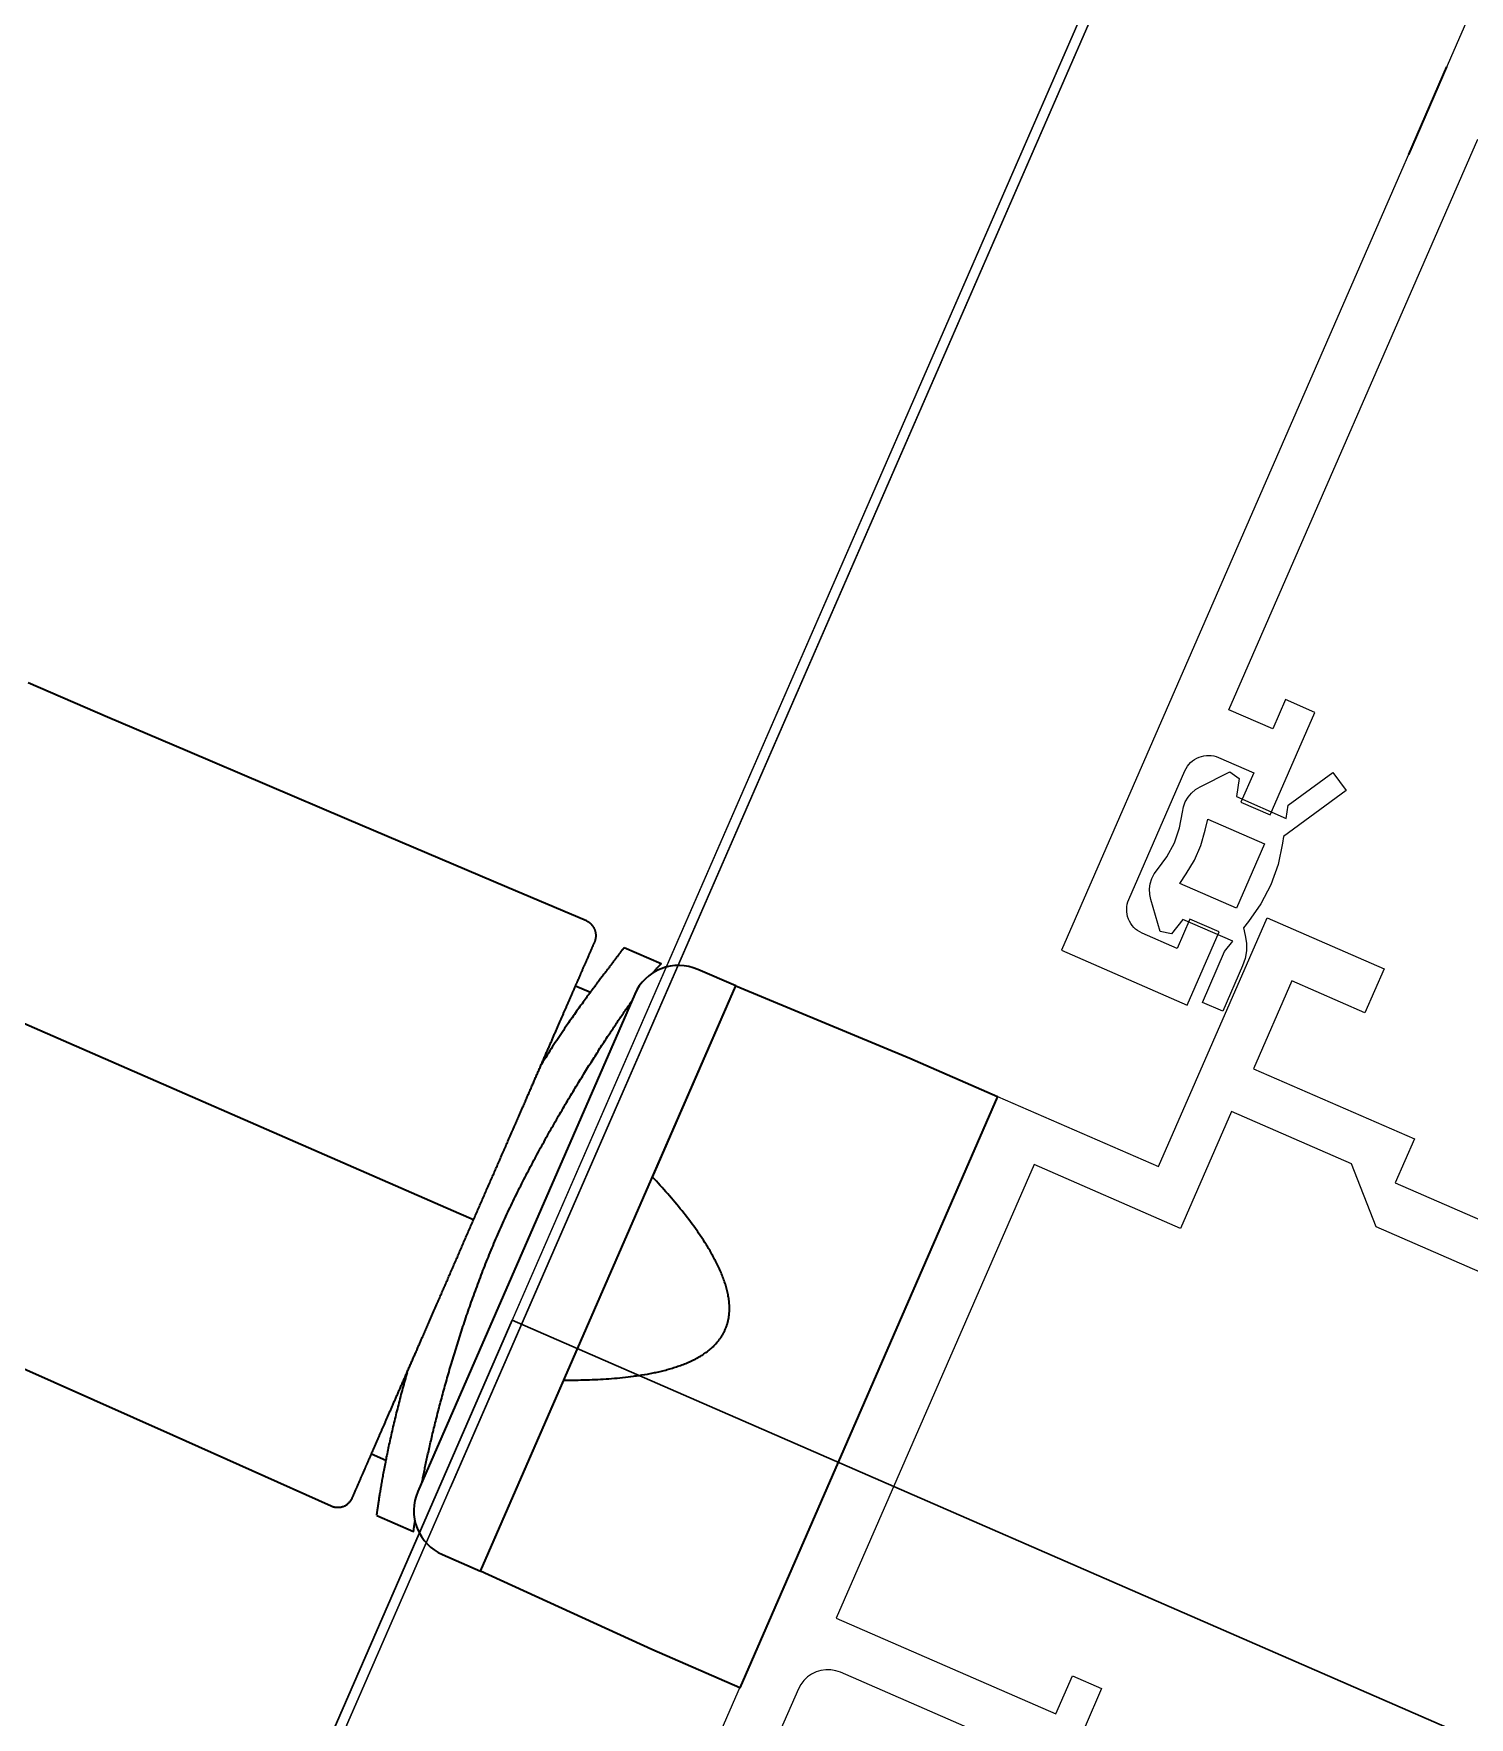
# Model space of a CAD drawing. Header units: millimetres. Extents: x -50172 to 90294, y -80883 to 956680.
# Drawn here: x 8239.2 to 8284.1, y -8608.9 to -8556.1 of the extents above; entities that cross this region are included whole.
import ezdxf
from ezdxf.enums import TextEntityAlignment as Align

# ---------------------------------------------------------------- set-up
doc = ezdxf.new("R2010")
doc.units = ezdxf.units.MM
doc.header["$MEASUREMENT"] = 0
doc.linetypes.add('Dot & Dashed', pattern=[670.277762, 352.777767, -176.388884, 0, -141.111112])
for name, color, linetype, lineweight in [('0_Pen_No__2', 8, 'Continuous', 15), ('0_Pen_No__7', 7, 'Continuous', 35), ('0_Pen_No__9', 7, 'Continuous', 13), ('New_A-20-M_Roof_Pen_No__93', 8, 'Continuous', 13), ('New_A-25-M_Curtain_Wall_Pen_No__90', 8, 'Continuous', 20), ('New_A-25-M_Wall_Ext_Pen_No__87', 8, 'Continuous', 20), ('New_ArchiCAD Windows_Pen_No__3', 7, 'Continuous', 18)]:
    doc.layers.add(name, color=color, linetype=linetype, lineweight=lineweight)
for name, color, linetype, lineweight, true_color in [('0_Pen_No__40', 7, 'Continuous', 35, 0x2a2a2a), ('A-15-MG_Structural_Grid_Pen_No__163', 7, 'Continuous', 0, 0x750077), ('New_A-25-M_Curtain_Wall_Pen_No__69', 7, 'Continuous', 20, 0x606060), ('New_ArchiCAD Windows_Pen_No__23', 7, 'Continuous', 30, 0x2a2a2a)]:
    doc.layers.add(name, color=color, linetype=linetype, lineweight=lineweight, true_color=true_color)
for name, color, linetype in [('A-15-MG_Structural_Grid', 7, 'Continuous'), ('New_A-20-M_Roof', 7, 'Continuous'), ('New_A-25-M_Curtain_Wall', 7, 'Continuous'), ('New_A-25-M_Wall_Ext', 7, 'Continuous'), ('New_ArchiCAD Windows', 7, 'Continuous')]:
    doc.layers.add(name, color=color, linetype=linetype)
doc.styles.add('GENERATED_STYLE_4', font='')
doc.styles.get('GENERATED_STYLE_4').set_extended_font_data('Swis721 BT')

# ---------------------------------------------------------------- blocks, each defined once
blk = doc.blocks.new('Wall_2_1', base_point=(10092.596, -4631.295))
at = {"layer": 'New_A-25-M_Wall_Ext_Pen_No__87', "linetype": 'Continuous', "flags": 128}
blk.add_lwpolyline([(10000.932, -4591.325), (2142.474, -22613.267)], dxfattribs=at)
blk = doc.blocks.new('Wall_4_1', base_point=(9982.587, -4632.604))
at = {"layer": 'New_A-25-M_Wall_Ext_Pen_No__87', "linetype": 'Continuous', "flags": 128}
blk.add_lwpolyline([(4871.77, -16353.328), (9982.587, -4632.604)], dxfattribs=at)
blk = doc.blocks.new('Triple Window 19_2')
at = {"layer": 'New_ArchiCAD Windows_Pen_No__23', "linetype": 'Continuous'}
for p, q in [((662.5, -190), (662.5, 0)), ((662.5, 0), (725, 0))]:
    blk.add_line(p, q, dxfattribs=at)
at = {"layer": 'New_ArchiCAD Windows_Pen_No__3', "linetype": 'Continuous'}
blk.add_line((-182, 0), (662.5, 0), dxfattribs=at)
blk = doc.blocks.new('Wall_239_1', base_point=(10165.916, -4712.544))
at = {"layer": 'New_ArchiCAD Windows', "color": 251, "linetype": 'Continuous', "lineweight": 20, "true_color": 0x606060, "xscale": -1, "zscale": 1000, "rotation": 66.44041158399281}
blk.add_blockref('Triple Window 19_2', (8518.956, -7989.174), dxfattribs=at)
blk = doc.blocks.new('Morph_2_1')
at = {"layer": 'New_A-20-M_Roof_Pen_No__93', "linetype": 'Continuous', "flags": 128}
blk.add_lwpolyline([(2064.531, -22792.012), (10012.822, -4564.059)], dxfattribs=at)
blk = doc.blocks.new('Standard grid marker')
at = {"layer": 'A-15-MG_Structural_Grid_Pen_No__163', "linetype": 'Continuous'}
blk.add_circle((31225.952, 0), 500, dxfattribs=at)
at = {"layer": 'A-15-MG_Structural_Grid_Pen_No__163', "style": 'GENERATED_STYLE_4'}
for tag, p in [('AC_MarkerText_1_0', (-500, 41.178)), ('AC_MarkerText_1_1', (31225.952, 41.178))]:
    blk.add_attdef(tag, text='', height=350, rotation=90, dxfattribs=at).set_placement(p, align=Align.MIDDLE_CENTER)
blk = doc.blocks.new('Beam_8_1', base_point=(10000.932, -4591.325))
at = {"layer": 'New_A-25-M_Curtain_Wall_Pen_No__69', "linetype": 'Dot & Dashed'}
blk.add_line((10000.932, -4591.325), (2142.472, -22613.266), dxfattribs=at)
at = {"layer": 'New_A-25-M_Curtain_Wall_Pen_No__90', "linetype": 'Continuous'}
blk.add_line((10000.932, -4591.325), (2142.472, -22613.266), dxfattribs=at)

msp = doc.modelspace()

# ---------------------------------------------------------------- linework, layer by layer
at = {"layer": '0_Pen_No__2', "linetype": 'Continuous', "flags": 128}
msp.add_lwpolyline([(8335.304, -8438.196), (8271.352, -8584.859), (8275.293, -8586.577), (8276.292, -8584.286), (8275.376, -8583.886), (8274.976, -8584.803), (8273.876, -8584.323, -0.414214), (8273.463, -8583.27), (8275.221, -8579.237, -0.414214), (8276.274, -8578.823), (8277.374, -8579.303), (8276.975, -8580.22), (8277.891, -8580.619), (8279.29, -8577.411), (8278.374, -8577.011), (8277.974, -8577.928), (8276.599, -8577.328), (8284.393, -8559.454, -0.414214)], format="xyb", dxfattribs=at)
for points in [[(8260.16, -8610.525), (8269.353, -8589.442), (8274.395, -8591.64), (8277.792, -8583.849), (8281.459, -8585.448), (8280.859, -8586.823), (8278.568, -8585.823)], [(8278.568, -8585.823), (8277.368, -8588.573), (8282.41, -8590.772), (8281.81, -8592.147)], [(8288.544, -8596.719), (8281.211, -8593.522), (8280.435, -8591.547), (8276.677, -8589.908), (8275.078, -8593.575), (8270.495, -8591.576), (8264.3, -8605.784), (8271.175, -8608.782), (8271.694, -8607.591), (8272.611, -8607.99), (8272.091, -8609.182), (8283.274, -8614.058), (8283.794, -8612.867), (8284.711, -8613.266)], [(8281.81, -8592.147), (8289.144, -8595.344)], [(8276.533, -8612.755), (8264.434, -8607.479), (8264.285, -8607.428), (8264.131, -8607.4), (8263.974, -8607.398), (8263.818, -8607.419), (8263.668, -8607.465), (8263.527, -8607.534), (8263.399, -8607.623), (8263.286, -8607.732), (8263.191, -8607.858), (8263.117, -8607.996), (8262.318, -8609.829)]]:
    msp.add_lwpolyline(points, dxfattribs=at)
at = {"layer": '0_Pen_No__40', "linetype": 'Continuous'}
msp.add_line((8283.417, -8557.189), (8282.218, -8559.939), dxfattribs=at)
at = {"layer": '0_Pen_No__7', "linetype": 'Continuous', "flags": 128}
for points in [[(8238.561, -8597.838), (8241.044, -8598.945), (8243.527, -8600.052), (8246.007, -8601.16), (8248.482, -8602.267), (8248.5, -8602.275), (8248.518, -8602.281), (8248.536, -8602.287), (8248.554, -8602.293), (8248.573, -8602.298), (8248.591, -8602.302), (8248.61, -8602.305), (8248.629, -8602.307), (8248.648, -8602.309), (8248.667, -8602.31), (8248.686, -8602.311), (8248.705, -8602.31), (8248.724, -8602.309), (8248.743, -8602.308), (8248.762, -8602.305), (8248.781, -8602.302), (8248.799, -8602.298), (8248.818, -8602.293), (8248.836, -8602.288), (8248.854, -8602.282), (8248.872, -8602.275), (8248.889, -8602.268), (8248.907, -8602.26), (8248.924, -8602.251), (8248.94, -8602.242), (8248.956, -8602.232), (8248.972, -8602.221), (8248.988, -8602.21), (8249.003, -8602.198), (8249.017, -8602.186), (8249.031, -8602.173), (8249.045, -8602.16), (8249.058, -8602.146), (8249.07, -8602.131), (8249.082, -8602.117), (8249.094, -8602.101), (8249.104, -8602.086), (8249.114, -8602.07), (8249.124, -8602.053), (8249.133, -8602.036), (8249.141, -8602.019), (8249.148, -8602.003), (8249.152, -8601.994), (8249.157, -8601.984), (8249.161, -8601.974), (8249.166, -8601.963), (8249.17, -8601.954), (8249.175, -8601.943), (8249.179, -8601.933), (8249.183, -8601.923), (8249.188, -8601.911), (8249.192, -8601.902), (8249.197, -8601.892), (8249.201, -8601.882), (8249.206, -8601.872), (8249.21, -8601.861), (8249.215, -8601.849), (8249.221, -8601.837), (8249.225, -8601.828), (8249.229, -8601.819), (8249.233, -8601.809), (8249.237, -8601.799), (8249.242, -8601.789), (8249.246, -8601.779), (8249.251, -8601.768), (8249.255, -8601.757), (8249.26, -8601.746), (8249.265, -8601.735), (8249.27, -8601.723), (8249.275, -8601.712), (8249.281, -8601.7), (8249.286, -8601.687), (8249.291, -8601.675), (8249.297, -8601.662), (8249.303, -8601.649), (8249.308, -8601.636), (8249.314, -8601.623), (8249.32, -8601.609), (8249.324, -8601.6), (8249.328, -8601.59), (8249.332, -8601.581), (8249.337, -8601.571), (8249.341, -8601.562), (8249.345, -8601.552), (8249.349, -8601.542), (8249.354, -8601.532), (8249.358, -8601.522), (8249.362, -8601.512), (8249.367, -8601.501), (8249.371, -8601.491), (8249.376, -8601.481), (8249.381, -8601.47), (8249.385, -8601.459), (8249.39, -8601.448), (8249.395, -8601.438), (8249.4, -8601.427), (8249.404, -8601.415), (8249.409, -8601.404), (8249.414, -8601.393), (8249.419, -8601.381), (8249.424, -8601.37), (8249.429, -8601.358), (8249.435, -8601.347), (8249.44, -8601.335), (8249.445, -8601.323), (8249.45, -8601.311), (8249.455, -8601.298), (8249.461, -8601.286), (8249.467, -8601.273), (8249.472, -8601.259), (8249.479, -8601.245), (8249.485, -8601.231), (8249.492, -8601.216), (8249.498, -8601.2), (8249.506, -8601.184), (8249.513, -8601.167), (8249.521, -8601.149), (8249.528, -8601.131), (8249.532, -8601.122), (8249.536, -8601.113), (8249.541, -8601.103), (8249.545, -8601.094), (8249.549, -8601.084), (8249.553, -8601.074), (8249.558, -8601.064), (8249.562, -8601.054), (8249.567, -8601.043), (8249.571, -8601.033), (8249.576, -8601.022), (8249.581, -8601.011), (8249.585, -8601), (8249.59, -8600.989), (8249.595, -8600.978), (8249.6, -8600.967), (8249.605, -8600.955), (8249.61, -8600.944), (8249.615, -8600.932), (8249.621, -8600.92), (8249.626, -8600.908), (8249.631, -8600.895), (8249.637, -8600.883), (8249.642, -8600.87), (8249.648, -8600.858), (8249.653, -8600.845), (8249.659, -8600.832), (8249.665, -8600.819), (8249.67, -8600.805), (8249.676, -8600.792), (8249.682, -8600.778), (8249.688, -8600.765), (8249.694, -8600.751), (8249.701, -8600.737), (8249.707, -8600.722), (8249.713, -8600.708), (8249.719, -8600.693), (8249.726, -8600.679), (8249.732, -8600.664), (8249.739, -8600.649), (8249.745, -8600.634), (8249.752, -8600.618), (8249.759, -8600.603), (8249.766, -8600.587), (8249.773, -8600.571), (8249.78, -8600.555), (8249.787, -8600.539), (8249.794, -8600.523), (8249.801, -8600.507), (8249.808, -8600.49), (8249.815, -8600.473), (8249.823, -8600.457), (8249.83, -8600.44), (8249.837, -8600.423), (8249.845, -8600.405), (8249.852, -8600.388), (8249.86, -8600.37), (8249.868, -8600.353), (8249.876, -8600.335), (8249.883, -8600.317), (8249.891, -8600.299), (8249.899, -8600.281), (8249.907, -8600.262), (8249.915, -8600.244), (8249.923, -8600.225), (8249.932, -8600.207), (8249.94, -8600.188), (8249.948, -8600.169), (8249.957, -8600.149), (8249.965, -8600.13), (8249.974, -8600.11), (8249.982, -8600.091), (8249.991, -8600.071), (8249.999, -8600.051), (8250.008, -8600.031), (8250.017, -8600.011), (8250.026, -8599.99), (8250.035, -8599.97), (8250.044, -8599.949), (8250.053, -8599.929), (8250.062, -8599.908), (8250.071, -8599.886), (8250.08, -8599.865), (8250.09, -8599.844), (8250.099, -8599.822), (8250.109, -8599.801), (8250.118, -8599.779), (8250.128, -8599.757), (8250.137, -8599.735), (8250.147, -8599.712), (8250.157, -8599.69), (8250.167, -8599.668), (8250.177, -8599.645), (8250.187, -8599.622), (8250.197, -8599.599), (8250.207, -8599.576), (8250.217, -8599.552), (8250.227, -8599.529), (8250.237, -8599.505), (8250.248, -8599.482), (8250.258, -8599.458), (8250.269, -8599.434), (8250.279, -8599.409), (8250.29, -8599.385), (8250.301, -8599.36), (8250.311, -8599.336), (8250.322, -8599.311), (8250.333, -8599.286), (8250.344, -8599.261), (8250.355, -8599.235), (8250.366, -8599.21), (8250.377, -8599.184), (8250.389, -8599.158), (8250.4, -8599.132), (8250.411, -8599.106), (8250.423, -8599.08), (8250.434, -8599.053), (8250.446, -8599.027), (8250.458, -8599), (8250.469, -8598.973), (8250.481, -8598.946), (8250.493, -8598.919), (8250.505, -8598.892), (8250.517, -8598.865), (8250.529, -8598.837), (8250.541, -8598.81), (8250.553, -8598.782), (8250.565, -8598.754), (8250.577, -8598.726), (8250.589, -8598.698), (8250.602, -8598.67), (8250.614, -8598.641), (8250.627, -8598.613), (8250.639, -8598.584), (8250.652, -8598.556), (8250.664, -8598.527), (8250.677, -8598.498), (8250.689, -8598.469), (8250.702, -8598.439), (8250.715, -8598.41), (8250.728, -8598.381), (8250.741, -8598.351), (8250.754, -8598.321), (8250.767, -8598.291), (8250.78, -8598.261), (8250.793, -8598.231), (8250.806, -8598.201), (8250.819, -8598.171), (8250.833, -8598.14), (8250.846, -8598.109), (8250.859, -8598.079), (8250.873, -8598.048), (8250.886, -8598.017), (8250.9, -8597.986), (8250.914, -8597.954), (8250.927, -8597.923), (8250.941, -8597.891), (8250.955, -8597.86), (8250.969, -8597.828), (8250.983, -8597.796), (8250.997, -8597.764), (8251.011, -8597.732), (8251.025, -8597.7), (8251.039, -8597.667), (8251.053, -8597.634), (8251.067, -8597.602), (8251.082, -8597.569), (8251.096, -8597.536), (8251.111, -8597.503), (8251.125, -8597.47), (8251.14, -8597.436), (8251.154, -8597.403), (8251.169, -8597.369), (8251.184, -8597.335), (8251.198, -8597.301), (8251.213, -8597.267), (8251.228, -8597.233), (8251.243, -8597.199), (8251.258, -8597.164), (8251.273, -8597.13), (8251.288, -8597.095), (8251.304, -8597.06), (8251.319, -8597.025), (8251.334, -8596.99), (8251.35, -8596.955), (8251.365, -8596.919), (8251.381, -8596.883), (8251.396, -8596.848), (8251.412, -8596.812), (8251.428, -8596.776), (8251.443, -8596.74), (8251.459, -8596.703), (8251.475, -8596.667), (8251.491, -8596.631), (8251.507, -8596.594), (8251.523, -8596.558), (8251.539, -8596.521), (8251.555, -8596.484), (8251.571, -8596.448), (8251.587, -8596.411), (8251.603, -8596.374), (8251.619, -8596.337), (8251.635, -8596.3), (8251.651, -8596.263), (8251.668, -8596.225), (8251.684, -8596.188), (8251.7, -8596.151), (8251.717, -8596.113), (8251.733, -8596.076), (8251.749, -8596.038), (8251.766, -8596), (8251.782, -8595.963), (8251.799, -8595.925), (8251.815, -8595.887), (8251.832, -8595.849), (8251.848, -8595.811), (8251.865, -8595.773), (8251.882, -8595.734), (8251.898, -8595.696), (8251.915, -8595.658), (8251.932, -8595.619), (8251.949, -8595.581), (8251.966, -8595.542), (8251.982, -8595.503), (8251.999, -8595.465), (8252.016, -8595.426), (8252.033, -8595.387), (8252.05, -8595.348), (8252.067, -8595.309), (8252.084, -8595.27), (8252.101, -8595.23), (8252.119, -8595.191), (8252.136, -8595.152), (8252.153, -8595.112), (8252.17, -8595.073), (8252.187, -8595.033), (8252.205, -8594.994), (8252.222, -8594.954), (8252.239, -8594.914), (8252.257, -8594.874), (8252.274, -8594.834), (8252.292, -8594.794), (8252.309, -8594.754), (8252.327, -8594.714), (8252.344, -8594.673), (8252.362, -8594.633), (8252.38, -8594.592), (8252.397, -8594.552), (8252.415, -8594.511), (8252.433, -8594.471), (8252.451, -8594.43), (8252.468, -8594.389), (8252.486, -8594.348), (8252.504, -8594.307), (8252.522, -8594.266), (8252.54, -8594.225), (8252.558, -8594.183), (8252.576, -8594.142), (8252.594, -8594.1), (8252.612, -8594.059), (8252.63, -8594.017), (8252.649, -8593.976), (8252.667, -8593.934), (8252.685, -8593.892), (8252.703, -8593.851), (8252.721, -8593.809), (8252.74, -8593.767), (8252.758, -8593.725), (8252.776, -8593.684), (8252.794, -8593.642), (8252.812, -8593.6), (8252.831, -8593.558), (8252.849, -8593.516), (8252.867, -8593.474), (8252.885, -8593.433), (8252.904, -8593.391), (8252.922, -8593.349), (8252.94, -8593.307), (8252.958, -8593.265), (8252.977, -8593.223), (8252.995, -8593.181), (8253.013, -8593.139), (8253.032, -8593.097), (8253.05, -8593.056), (8253.068, -8593.014), (8253.086, -8592.972), (8253.104, -8592.93), (8253.123, -8592.888), (8253.141, -8592.847), (8253.159, -8592.805), (8253.177, -8592.763), (8253.195, -8592.721), (8253.214, -8592.68), (8253.232, -8592.638), (8253.25, -8592.596), (8253.268, -8592.555), (8253.286, -8592.513), (8253.304, -8592.472), (8253.322, -8592.43), (8253.34, -8592.389), (8253.358, -8592.348), (8253.376, -8592.307), (8253.394, -8592.266), (8253.412, -8592.225), (8253.43, -8592.184), (8253.448, -8592.143), (8253.465, -8592.102), (8253.483, -8592.062), (8253.501, -8592.021), (8253.518, -8591.981), (8253.536, -8591.94), (8253.554, -8591.9), (8253.571, -8591.86), (8253.589, -8591.82), (8253.606, -8591.78), (8253.624, -8591.74), (8253.641, -8591.7), (8253.658, -8591.66), (8253.676, -8591.62), (8253.693, -8591.58), (8253.71, -8591.541), (8253.728, -8591.501), (8253.745, -8591.462), (8253.762, -8591.423), (8253.779, -8591.383), (8253.796, -8591.344), (8253.813, -8591.305), (8253.83, -8591.266), (8253.847, -8591.227), (8253.864, -8591.188), (8253.881, -8591.149), (8253.898, -8591.11), (8253.915, -8591.072), (8253.932, -8591.033), (8253.948, -8590.995), (8253.965, -8590.956), (8253.982, -8590.918), (8253.999, -8590.879), (8254.015, -8590.841), (8254.032, -8590.803), (8254.049, -8590.765), (8254.065, -8590.727), (8254.082, -8590.689), (8254.098, -8590.651), (8254.115, -8590.613), (8254.131, -8590.576), (8254.148, -8590.538), (8254.164, -8590.501), (8254.18, -8590.463), (8254.197, -8590.426), (8254.213, -8590.388), (8254.229, -8590.351), (8254.245, -8590.314), (8254.261, -8590.277), (8254.278, -8590.24), (8254.294, -8590.203), (8254.31, -8590.166), (8254.326, -8590.129), (8254.342, -8590.093), (8254.358, -8590.056), (8254.374, -8590.02), (8254.39, -8589.983), (8254.405, -8589.947), (8254.421, -8589.91), (8254.437, -8589.874), (8254.453, -8589.838), (8254.469, -8589.802), (8254.484, -8589.766), (8254.5, -8589.73), (8254.515, -8589.695), (8254.531, -8589.659), (8254.546, -8589.624), (8254.562, -8589.589), (8254.577, -8589.554), (8254.592, -8589.519), (8254.607, -8589.484), (8254.622, -8589.449), (8254.637, -8589.415), (8254.652, -8589.381), (8254.667, -8589.346), (8254.682, -8589.312), (8254.697, -8589.278), (8254.712, -8589.245), (8254.726, -8589.211), (8254.741, -8589.177), (8254.755, -8589.144), (8254.77, -8589.111), (8254.784, -8589.078), (8254.799, -8589.045), (8254.813, -8589.012), (8254.827, -8588.979), (8254.841, -8588.947), (8254.856, -8588.914), (8254.87, -8588.882), (8254.884, -8588.85), (8254.898, -8588.818), (8254.912, -8588.786), (8254.926, -8588.754), (8254.939, -8588.722), (8254.953, -8588.691), (8254.967, -8588.659), (8254.98, -8588.628), (8254.994, -8588.597), (8255.008, -8588.566), (8255.021, -8588.535), (8255.034, -8588.504), (8255.048, -8588.474), (8255.061, -8588.443), (8255.074, -8588.413), (8255.087, -8588.383), (8255.101, -8588.352), (8255.114, -8588.322), (8255.127, -8588.293), (8255.14, -8588.263), (8255.153, -8588.233), (8255.165, -8588.204), (8255.178, -8588.174), (8255.191, -8588.145), (8255.204, -8588.116), (8255.216, -8588.087), (8255.229, -8588.058), (8255.241, -8588.029), (8255.254, -8588.001), (8255.266, -8587.972), (8255.279, -8587.944), (8255.291, -8587.916), (8255.303, -8587.888), (8255.315, -8587.86), (8255.328, -8587.832), (8255.34, -8587.804), (8255.352, -8587.777), (8255.364, -8587.749), (8255.376, -8587.722), (8255.388, -8587.694), (8255.399, -8587.667), (8255.411, -8587.64), (8255.423, -8587.614), (8255.434, -8587.587), (8255.446, -8587.56), (8255.458, -8587.534), (8255.469, -8587.508), (8255.48, -8587.481), (8255.492, -8587.455), (8255.503, -8587.43), (8255.514, -8587.404), (8255.525, -8587.378), (8255.536, -8587.353), (8255.547, -8587.328), (8255.558, -8587.303), (8255.569, -8587.278), (8255.58, -8587.253), (8255.591, -8587.229), (8255.601, -8587.204), (8255.612, -8587.18), (8255.622, -8587.156), (8255.633, -8587.132), (8255.643, -8587.108), (8255.653, -8587.085), (8255.664, -8587.061), (8255.674, -8587.038), (8255.684, -8587.015), (8255.694, -8586.992), (8255.704, -8586.969), (8255.714, -8586.946), (8255.724, -8586.924), (8255.733, -8586.901), (8255.743, -8586.879), (8255.753, -8586.857), (8255.762, -8586.835), (8255.772, -8586.813), (8255.781, -8586.791), (8255.791, -8586.77), (8255.8, -8586.748), (8255.809, -8586.727), (8255.818, -8586.706), (8255.828, -8586.685), (8255.837, -8586.664), (8255.846, -8586.644), (8255.855, -8586.623), (8255.863, -8586.603), (8255.872, -8586.583), (8255.881, -8586.563), (8255.89, -8586.543), (8255.898, -8586.523), (8255.907, -8586.503), (8255.915, -8586.484), (8255.924, -8586.464), (8255.932, -8586.445), (8255.941, -8586.426), (8255.949, -8586.407), (8255.957, -8586.388), (8255.965, -8586.37), (8255.973, -8586.351), (8255.981, -8586.333), (8255.989, -8586.315), (8255.997, -8586.297), (8256.005, -8586.279), (8256.013, -8586.261), (8256.02, -8586.243), (8256.028, -8586.226), (8256.036, -8586.208), (8256.043, -8586.191), (8256.05, -8586.174), (8256.058, -8586.157), (8256.065, -8586.14), (8256.072, -8586.124), (8256.08, -8586.107), (8256.087, -8586.091), (8256.094, -8586.075), (8256.101, -8586.058), (8256.108, -8586.042), (8256.115, -8586.027), (8256.122, -8586.011), (8256.128, -8585.996), (8256.135, -8585.98), (8256.142, -8585.965), (8256.148, -8585.95), (8256.155, -8585.935), (8256.161, -8585.92), (8256.167, -8585.906), (8256.174, -8585.891), (8256.18, -8585.877), (8256.186, -8585.863), (8256.192, -8585.849), (8256.198, -8585.835), (8256.204, -8585.822), (8256.21, -8585.808), (8256.216, -8585.795), (8256.221, -8585.782), (8256.227, -8585.769), (8256.233, -8585.756), (8256.238, -8585.743), (8256.244, -8585.731), (8256.249, -8585.718), (8256.255, -8585.706), (8256.26, -8585.694), (8256.265, -8585.682), (8256.27, -8585.67), (8256.275, -8585.659), (8256.28, -8585.647), (8256.285, -8585.636), (8256.29, -8585.624), (8256.295, -8585.613), (8256.3, -8585.602), (8256.304, -8585.592), (8256.309, -8585.581), (8256.314, -8585.571), (8256.318, -8585.56), (8256.323, -8585.55), (8256.327, -8585.54), (8256.331, -8585.53), (8256.336, -8585.52), (8256.34, -8585.511), (8256.344, -8585.501), (8256.348, -8585.492), (8256.356, -8585.473), (8256.364, -8585.456), (8256.371, -8585.439), (8256.378, -8585.422), (8256.385, -8585.406), (8256.392, -8585.39), (8256.399, -8585.376), (8256.405, -8585.361), (8256.411, -8585.347), (8256.417, -8585.334), (8256.422, -8585.321), (8256.428, -8585.309), (8256.433, -8585.297), (8256.438, -8585.285), (8256.443, -8585.273), (8256.448, -8585.261), (8256.454, -8585.25), (8256.459, -8585.238), (8256.464, -8585.227), (8256.469, -8585.215), (8256.474, -8585.204), (8256.478, -8585.193), (8256.483, -8585.182), (8256.488, -8585.171), (8256.493, -8585.16), (8256.497, -8585.149), (8256.502, -8585.138), (8256.507, -8585.128), (8256.511, -8585.117), (8256.516, -8585.107), (8256.52, -8585.097), (8256.525, -8585.087), (8256.529, -8585.077), (8256.533, -8585.067), (8256.538, -8585.057), (8256.542, -8585.047), (8256.546, -8585.038), (8256.55, -8585.028), (8256.554, -8585.019), (8256.558, -8585.009), (8256.564, -8584.996), (8256.57, -8584.982), (8256.576, -8584.969), (8256.582, -8584.956), (8256.587, -8584.943), (8256.593, -8584.931), (8256.598, -8584.918), (8256.603, -8584.906), (8256.609, -8584.894), (8256.614, -8584.883), (8256.619, -8584.871), (8256.623, -8584.86), (8256.628, -8584.849), (8256.633, -8584.838), (8256.637, -8584.828), (8256.642, -8584.818), (8256.646, -8584.808), (8256.65, -8584.798), (8256.655, -8584.789), (8256.659, -8584.779), (8256.664, -8584.767), (8256.669, -8584.756), (8256.674, -8584.745), (8256.678, -8584.734), (8256.683, -8584.724), (8256.687, -8584.714), (8256.691, -8584.705), (8256.696, -8584.693), (8256.701, -8584.683), (8256.705, -8584.673), (8256.71, -8584.662), (8256.714, -8584.652), (8256.719, -8584.641), (8256.723, -8584.632), (8256.727, -8584.622), (8256.731, -8584.613), (8256.735, -8584.603), (8256.74, -8584.593), (8256.744, -8584.583), (8256.748, -8584.572), (8256.751, -8584.562), (8256.755, -8584.551), (8256.758, -8584.54), (8256.761, -8584.53), (8256.764, -8584.519), (8256.766, -8584.508), (8256.768, -8584.497), (8256.77, -8584.486), (8256.772, -8584.475), (8256.773, -8584.464), (8256.775, -8584.453), (8256.776, -8584.442), (8256.776, -8584.431), (8256.777, -8584.42), (8256.777, -8584.409), (8256.777, -8584.397), (8256.777, -8584.386), (8256.776, -8584.375), (8256.776, -8584.364), (8256.775, -8584.353), (8256.773, -8584.342), (8256.772, -8584.331), (8256.77, -8584.32), (8256.768, -8584.309), (8256.766, -8584.298), (8256.764, -8584.287), (8256.761, -8584.277), (8256.758, -8584.266), (8256.755, -8584.255), (8256.751, -8584.245), (8256.748, -8584.234), (8256.744, -8584.224), (8256.74, -8584.213), (8256.735, -8584.203), (8256.731, -8584.193), (8256.726, -8584.183), (8256.721, -8584.173), (8256.716, -8584.163), (8256.71, -8584.153), (8256.704, -8584.144), (8256.699, -8584.134), (8256.693, -8584.125), (8256.686, -8584.116), (8256.68, -8584.107), (8256.673, -8584.098), (8256.666, -8584.089), (8256.659, -8584.081), (8256.652, -8584.072), (8256.644, -8584.064), (8256.637, -8584.056), (8256.629, -8584.048), (8256.621, -8584.04), (8256.613, -8584.033), (8256.604, -8584.025), (8256.596, -8584.018), (8256.587, -8584.011), (8256.579, -8584.004), (8256.57, -8583.998), (8256.56, -8583.991), (8256.551, -8583.985), (8256.542, -8583.979), (8256.532, -8583.973), (8256.523, -8583.968), (8256.513, -8583.962), (8256.503, -8583.957), (8256.493, -8583.952), (8256.483, -8583.948), (8256.473, -8583.943), (8253.977, -8582.882), (8251.477, -8581.819), (8248.976, -8580.753), (8246.475, -8579.687), (8243.976, -8578.621), (8241.479, -8577.555), (8238.988, -8576.489)], [(8257.646, -8584.785), (8257.639, -8584.795), (8257.632, -8584.805), (8257.623, -8584.816), (8257.613, -8584.829), (8257.601, -8584.843), (8257.594, -8584.852), (8257.587, -8584.86), (8257.58, -8584.869), (8257.572, -8584.879), (8257.565, -8584.889), (8257.556, -8584.9), (8257.548, -8584.911), (8257.539, -8584.922), (8257.53, -8584.934), (8257.52, -8584.947), (8257.51, -8584.96), (8257.5, -8584.973), (8257.49, -8584.987), (8257.479, -8585.002), (8257.468, -8585.016), (8257.457, -8585.032), (8257.445, -8585.047), (8257.433, -8585.063), (8257.421, -8585.08), (8257.408, -8585.097), (8257.396, -8585.114), (8257.382, -8585.132), (8257.369, -8585.15), (8257.355, -8585.168), (8257.341, -8585.187), (8257.327, -8585.206), (8257.312, -8585.226), (8257.298, -8585.246), (8257.282, -8585.266), (8257.267, -8585.287), (8257.251, -8585.308), (8257.235, -8585.33), (8257.219, -8585.352), (8257.202, -8585.374), (8257.186, -8585.396), (8257.168, -8585.419), (8257.151, -8585.443), (8257.133, -8585.466), (8257.115, -8585.49), (8257.097, -8585.514), (8257.079, -8585.539), (8257.06, -8585.564), (8257.041, -8585.59), (8257.021, -8585.615), (8257.002, -8585.641), (8256.982, -8585.668), (8256.962, -8585.695), (8256.941, -8585.722), (8256.921, -8585.749), (8256.9, -8585.777), (8256.878, -8585.806), (8256.856, -8585.835), (8256.833, -8585.865), (8256.81, -8585.896), (8256.787, -8585.927), (8256.762, -8585.959), (8256.738, -8585.992), (8256.713, -8586.026), (8256.687, -8586.06), (8256.661, -8586.095), (8256.634, -8586.131), (8256.606, -8586.168), (8256.579, -8586.205), (8256.55, -8586.243), (8256.521, -8586.283), (8256.492, -8586.322), (8256.462, -8586.363), (8256.432, -8586.405), (8256.401, -8586.447), (8256.369, -8586.491), (8256.337, -8586.535), (8256.305, -8586.58), (8256.272, -8586.626), (8256.238, -8586.673), (8256.204, -8586.721), (8256.169, -8586.77), (8256.134, -8586.819), (8256.098, -8586.87), (8256.062, -8586.922), (8256.025, -8586.974), (8255.988, -8587.028), (8255.95, -8587.083), (8255.911, -8587.139), (8255.872, -8587.195), (8255.833, -8587.253), (8255.793, -8587.312), (8255.752, -8587.372), (8255.711, -8587.433), (8255.67, -8587.495), (8255.628, -8587.558), (8255.586, -8587.621), (8255.544, -8587.685), (8255.501, -8587.749), (8255.459, -8587.815), (8255.416, -8587.88), (8255.373, -8587.947), (8255.33, -8588.014), (8255.286, -8588.082), (8255.243, -8588.15), (8255.199, -8588.219), (8255.155, -8588.289), (8255.111, -8588.359), (8255.067, -8588.43)], [(8258.576, -8585.557), (8258.583, -8585.549), (8258.59, -8585.541), (8258.596, -8585.532), (8258.603, -8585.524), (8258.616, -8585.509), (8258.628, -8585.494), (8258.64, -8585.479), (8258.652, -8585.465), (8258.663, -8585.452), (8258.674, -8585.439), (8258.685, -8585.426), (8258.695, -8585.415), (8258.705, -8585.403), (8258.715, -8585.392), (8258.724, -8585.382), (8258.733, -8585.372), (8258.742, -8585.363), (8258.75, -8585.354), (8258.758, -8585.345), (8258.765, -8585.337), (8258.775, -8585.327), (8258.785, -8585.317), (8258.792, -8585.31), (8258.8, -8585.302), (8258.808, -8585.294), (8258.815, -8585.287), (8257.661, -8584.783)], [(8256.138, -8585.974), (8256.602, -8586.176)], [(8252.94, -8593.307), (8252.482, -8593.107), (8237.357, -8586.512)], [(8251.329, -8601.506), (8251.337, -8601.464), (8251.346, -8601.422), (8251.354, -8601.38), (8251.363, -8601.337), (8251.372, -8601.293), (8251.381, -8601.249), (8251.39, -8601.205), (8251.399, -8601.16), (8251.409, -8601.114), (8251.419, -8601.069), (8251.428, -8601.022), (8251.438, -8600.976), (8251.448, -8600.928), (8251.459, -8600.881), (8251.469, -8600.833), (8251.48, -8600.784), (8251.491, -8600.735), (8251.502, -8600.686), (8251.513, -8600.636), (8251.524, -8600.585), (8251.535, -8600.535), (8251.547, -8600.483), (8251.559, -8600.432), (8251.571, -8600.38), (8251.583, -8600.327), (8251.595, -8600.274), (8251.608, -8600.221), (8251.62, -8600.167), (8251.633, -8600.113), (8251.646, -8600.058), (8251.659, -8600.003), (8251.673, -8599.948), (8251.686, -8599.892), (8251.7, -8599.836), (8251.714, -8599.78), (8251.728, -8599.723), (8251.742, -8599.665), (8251.756, -8599.608), (8251.771, -8599.55), (8251.785, -8599.491), (8251.8, -8599.433), (8251.815, -8599.374), (8251.831, -8599.314), (8251.846, -8599.254), (8251.862, -8599.194), (8251.877, -8599.134), (8251.893, -8599.073), (8251.909, -8599.012), (8251.926, -8598.951), (8251.942, -8598.889), (8251.959, -8598.828), (8251.976, -8598.765), (8251.993, -8598.703), (8252.01, -8598.64), (8252.027, -8598.577), (8252.045, -8598.514), (8252.062, -8598.45), (8252.08, -8598.386), (8252.098, -8598.322), (8252.117, -8598.258), (8252.135, -8598.193), (8252.154, -8598.128), (8252.172, -8598.063), (8252.191, -8597.998), (8252.211, -8597.933), (8252.23, -8597.867), (8252.249, -8597.801), (8252.269, -8597.735), (8252.289, -8597.668), (8252.309, -8597.602), (8252.329, -8597.535), (8252.35, -8597.468), (8252.37, -8597.401), (8252.391, -8597.334), (8252.412, -8597.266), (8252.433, -8597.198), (8252.454, -8597.131), (8252.476, -8597.063), (8252.497, -8596.995), (8252.519, -8596.926), (8252.541, -8596.858), (8252.563, -8596.789), (8252.586, -8596.721), (8252.608, -8596.652), (8252.631, -8596.583), (8252.654, -8596.514), (8252.677, -8596.444), (8252.701, -8596.375), (8252.724, -8596.305), (8252.748, -8596.236), (8252.772, -8596.166), (8252.796, -8596.096), (8252.82, -8596.026), (8252.845, -8595.956), (8252.869, -8595.886), (8252.894, -8595.815), (8252.919, -8595.745), (8252.945, -8595.675), (8252.97, -8595.604), (8252.996, -8595.533), (8253.022, -8595.463), (8253.048, -8595.392), (8253.074, -8595.321), (8253.1, -8595.251), (8253.127, -8595.18), (8253.154, -8595.109), (8253.181, -8595.038), (8253.208, -8594.967), (8253.235, -8594.896), (8253.263, -8594.825), (8253.291, -8594.754), (8253.319, -8594.683), (8253.347, -8594.612), (8253.375, -8594.541), (8253.404, -8594.47), (8253.433, -8594.4), (8253.462, -8594.329), (8253.491, -8594.258), (8253.52, -8594.187), (8253.55, -8594.116), (8253.58, -8594.045), (8253.61, -8593.975), (8253.64, -8593.904), (8253.67, -8593.834), (8253.701, -8593.763), (8253.732, -8593.693), (8253.763, -8593.622), (8253.794, -8593.552), (8253.825, -8593.482), (8253.857, -8593.412), (8253.889, -8593.342), (8253.92, -8593.272), (8253.953, -8593.202), (8253.985, -8593.133), (8254.017, -8593.063), (8254.05, -8592.994), (8254.082, -8592.924), (8254.115, -8592.855), (8254.148, -8592.786), (8254.181, -8592.718), (8254.215, -8592.649), (8254.248, -8592.58), (8254.281, -8592.512), (8254.315, -8592.444), (8254.349, -8592.376), (8254.383, -8592.308), (8254.417, -8592.24), (8254.451, -8592.172), (8254.485, -8592.105), (8254.519, -8592.037), (8254.553, -8591.97), (8254.588, -8591.903), (8254.622, -8591.836), (8254.657, -8591.77), (8254.692, -8591.703), (8254.726, -8591.637), (8254.761, -8591.571), (8254.796, -8591.505), (8254.831, -8591.44), (8254.866, -8591.374), (8254.901, -8591.309), (8254.936, -8591.244), (8254.971, -8591.179), (8255.006, -8591.114), (8255.041, -8591.05), (8255.077, -8590.985), (8255.112, -8590.921), (8255.147, -8590.858), (8255.182, -8590.794), (8255.218, -8590.731), (8255.253, -8590.668), (8255.288, -8590.605), (8255.323, -8590.542), (8255.359, -8590.48), (8255.394, -8590.418), (8255.429, -8590.356), (8255.464, -8590.294), (8255.5, -8590.233), (8255.535, -8590.171), (8255.57, -8590.111), (8255.605, -8590.05), (8255.64, -8589.99), (8255.675, -8589.929), (8255.71, -8589.87), (8255.745, -8589.81), (8255.78, -8589.751), (8255.814, -8589.692), (8255.849, -8589.633), (8255.884, -8589.575), (8255.918, -8589.517), (8255.953, -8589.459), (8255.987, -8589.401), (8256.022, -8589.344), (8256.056, -8589.287), (8256.09, -8589.231), (8256.124, -8589.174), (8256.158, -8589.118), (8256.192, -8589.063), (8256.226, -8589.008), (8256.259, -8588.953), (8256.293, -8588.898), (8256.326, -8588.844), (8256.359, -8588.79), (8256.392, -8588.737), (8256.425, -8588.684), (8256.458, -8588.631), (8256.49, -8588.579), (8256.522, -8588.527), (8256.555, -8588.476), (8256.587, -8588.424), (8256.619, -8588.373), (8256.65, -8588.323), (8256.682, -8588.273), (8256.713, -8588.223), (8256.745, -8588.174), (8256.776, -8588.125), (8256.807, -8588.076), (8256.838, -8588.028), (8256.868, -8587.98), (8256.899, -8587.933), (8256.929, -8587.885), (8256.959, -8587.839), (8256.989, -8587.792), (8257.019, -8587.746), (8257.049, -8587.701), (8257.079, -8587.655), (8257.108, -8587.611), (8257.137, -8587.566), (8257.166, -8587.522), (8257.195, -8587.478), (8257.224, -8587.435), (8257.252, -8587.392), (8257.281, -8587.35), (8257.309, -8587.307), (8257.337, -8587.266), (8257.365, -8587.224), (8257.392, -8587.183), (8257.42, -8587.143), (8257.447, -8587.102), (8257.474, -8587.062), (8257.501, -8587.023), (8257.528, -8586.984), (8257.554, -8586.945), (8257.581, -8586.907), (8257.607, -8586.869), (8257.633, -8586.832), (8257.659, -8586.795), (8257.684, -8586.758), (8257.71, -8586.722), (8257.735, -8586.686), (8257.76, -8586.65), (8257.784, -8586.615), (8257.809, -8586.581), (8257.833, -8586.547), (8257.857, -8586.513), (8257.881, -8586.48)], [(8257.743, -8586.674), (8257.788, -8586.693)], [(8250.856, -8598.087), (8250.839, -8598.15), (8250.821, -8598.212), (8250.804, -8598.275), (8250.787, -8598.338), (8250.769, -8598.4), (8250.752, -8598.464), (8250.735, -8598.527), (8250.718, -8598.59), (8250.701, -8598.654), (8250.684, -8598.717), (8250.667, -8598.781), (8250.651, -8598.844), (8250.634, -8598.908), (8250.617, -8598.972), (8250.601, -8599.035), (8250.585, -8599.099), (8250.569, -8599.163), (8250.553, -8599.226), (8250.537, -8599.29), (8250.521, -8599.353), (8250.505, -8599.417), (8250.49, -8599.48), (8250.474, -8599.543), (8250.459, -8599.607), (8250.444, -8599.669), (8250.429, -8599.732), (8250.414, -8599.795), (8250.4, -8599.857), (8250.386, -8599.92), (8250.371, -8599.982), (8250.357, -8600.043), (8250.344, -8600.105), (8250.33, -8600.166), (8250.317, -8600.227), (8250.304, -8600.287), (8250.291, -8600.346), (8250.278, -8600.405), (8250.266, -8600.463), (8250.254, -8600.52), (8250.242, -8600.577), (8250.231, -8600.633), (8250.219, -8600.688), (8250.208, -8600.743), (8250.198, -8600.797), (8250.187, -8600.85), (8250.177, -8600.902), (8250.167, -8600.954), (8250.157, -8601.005), (8250.147, -8601.055), (8250.138, -8601.104), (8250.129, -8601.153), (8250.12, -8601.201), (8250.111, -8601.248), (8250.102, -8601.295), (8250.094, -8601.34), (8250.086, -8601.385), (8250.078, -8601.429), (8250.07, -8601.473), (8250.063, -8601.515), (8250.056, -8601.557), (8250.049, -8601.598), (8250.042, -8601.639), (8250.035, -8601.678), (8250.028, -8601.717), (8250.022, -8601.755), (8250.016, -8601.792), (8250.01, -8601.828), (8250.004, -8601.863), (8249.998, -8601.898), (8249.993, -8601.932), (8249.988, -8601.965), (8249.983, -8601.997), (8249.978, -8602.028), (8249.973, -8602.058), (8249.968, -8602.088), (8249.964, -8602.117), (8249.959, -8602.145), (8249.955, -8602.172), (8249.951, -8602.198), (8249.947, -8602.223), (8249.944, -8602.247), (8249.94, -8602.271), (8249.937, -8602.293), (8249.933, -8602.315), (8249.93, -8602.336), (8249.927, -8602.356), (8249.925, -8602.375), (8249.922, -8602.393), (8249.919, -8602.41), (8249.917, -8602.427), (8249.915, -8602.442), (8249.913, -8602.457), (8249.911, -8602.471), (8249.91, -8602.483), (8249.908, -8602.495), (8249.907, -8602.506), (8249.904, -8602.525), (8249.901, -8602.54), (8249.899, -8602.551), (8249.898, -8602.562)], [(8249.743, -8600.64), (8250.19, -8600.835)], [(8251.361, -8601.346), (8251.393, -8601.359)], [(8249.907, -8602.566), (8251.061, -8603.07), (8251.063, -8603.056), (8251.064, -8603.045), (8251.065, -8603.035), (8251.066, -8603.025), (8251.067, -8603.012), (8251.068, -8603.002), (8251.07, -8602.99), (8251.071, -8602.977), (8251.073, -8602.962), (8251.076, -8602.945), (8251.078, -8602.927), (8251.08, -8602.917), (8251.081, -8602.907), (8251.083, -8602.896), (8251.084, -8602.884), (8251.086, -8602.872), (8251.088, -8602.86), (8251.09, -8602.847), (8251.092, -8602.833), (8251.094, -8602.819), (8251.096, -8602.804), (8251.099, -8602.788), (8251.101, -8602.772), (8251.104, -8602.755)]]:
    msp.add_lwpolyline(points, dxfattribs=at)
msp.add_lwpolyline([(8255.77, -8598.326), (8255.859, -8598.326), (8255.948, -8598.326), (8256.037, -8598.325), (8256.126, -8598.324), (8256.214, -8598.323), (8256.302, -8598.322), (8256.391, -8598.32), (8256.479, -8598.317), (8256.567, -8598.314), (8256.655, -8598.311), (8256.742, -8598.307), (8256.83, -8598.303), (8256.917, -8598.299), (8257.004, -8598.294), (8257.091, -8598.288), (8257.178, -8598.282), (8257.265, -8598.275), (8257.352, -8598.268), (8257.438, -8598.261), (8257.524, -8598.252), (8257.61, -8598.244), (8257.696, -8598.234), (8257.782, -8598.225), (8257.867, -8598.214), (8257.953, -8598.203), (8257.996, -8598.197), (8258.039, -8598.191), (8258.126, -8598.178), (8258.213, -8598.165), (8258.3, -8598.15), (8258.388, -8598.135), (8258.432, -8598.127), (8258.476, -8598.118), (8258.52, -8598.11), (8258.564, -8598.101), (8258.608, -8598.092), (8258.652, -8598.083), (8258.695, -8598.073), (8258.739, -8598.063), (8258.783, -8598.053), (8258.827, -8598.043), (8258.87, -8598.032), (8258.914, -8598.021), (8258.957, -8598.01), (8259.001, -8597.998), (8259.044, -8597.986), (8259.087, -8597.974), (8259.13, -8597.961), (8259.173, -8597.948), (8259.215, -8597.935), (8259.258, -8597.922), (8259.3, -8597.908), (8259.342, -8597.894), (8259.384, -8597.879), (8259.425, -8597.864), (8259.466, -8597.849), (8259.507, -8597.833), (8259.548, -8597.817), (8259.589, -8597.801), (8259.629, -8597.784), (8259.669, -8597.767), (8259.708, -8597.75), (8259.747, -8597.732), (8259.786, -8597.714), (8259.824, -8597.695), (8259.863, -8597.676), (8259.9, -8597.656), (8259.938, -8597.636), (8259.974, -8597.616), (8260.011, -8597.595), (8260.047, -8597.574), (8260.082, -8597.552), (8260.117, -8597.53), (8260.152, -8597.507), (8260.186, -8597.484), (8260.22, -8597.46), (8260.253, -8597.436), (8260.286, -8597.411), (8260.318, -8597.386), (8260.349, -8597.36), (8260.38, -8597.333), (8260.411, -8597.306), (8260.441, -8597.279), (8260.47, -8597.251), (8260.499, -8597.222), (8260.527, -8597.193), (8260.554, -8597.163), (8260.567, -8597.148), (8260.581, -8597.132), (8260.594, -8597.116), (8260.607, -8597.101), (8260.619, -8597.085), (8260.632, -8597.069), (8260.644, -8597.052), (8260.656, -8597.036), (8260.668, -8597.019), (8260.68, -8597.002), (8260.692, -8596.985), (8260.703, -8596.968), (8260.714, -8596.95), (8260.725, -8596.933), (8260.736, -8596.915), (8260.747, -8596.897), (8260.757, -8596.878), (8260.767, -8596.86), (8260.777, -8596.841), (8260.787, -8596.822), (8260.796, -8596.803), (8260.806, -8596.784), (8260.815, -8596.764), (8260.823, -8596.744), (8260.832, -8596.724), (8260.84, -8596.704), (8260.848, -8596.684), (8260.856, -8596.664), (8260.863, -8596.644), (8260.87, -8596.624), (8260.876, -8596.604), (8260.883, -8596.584), (8260.889, -8596.564), (8260.895, -8596.544), (8260.9, -8596.524), (8260.905, -8596.504), (8260.91, -8596.484), (8260.915, -8596.464), (8260.919, -8596.444), (8260.923, -8596.424), (8260.927, -8596.404), (8260.931, -8596.383), (8260.934, -8596.363), (8260.937, -8596.343), (8260.94, -8596.323), (8260.942, -8596.303), (8260.945, -8596.282), (8260.947, -8596.262), (8260.95, -8596.222), (8260.953, -8596.181), (8260.954, -8596.141), (8260.955, -8596.1), (8260.955, -8596.059), (8260.954, -8596.019), (8260.952, -8595.978), (8260.949, -8595.937), (8260.946, -8595.897), (8260.942, -8595.856), (8260.937, -8595.815), (8260.932, -8595.774), (8260.925, -8595.733), (8260.919, -8595.693), (8260.911, -8595.652), (8260.903, -8595.611), (8260.894, -8595.57), (8260.884, -8595.529), (8260.874, -8595.488), (8260.863, -8595.447), (8260.852, -8595.406), (8260.84, -8595.366), (8260.828, -8595.325), (8260.815, -8595.284), (8260.801, -8595.243), (8260.787, -8595.202), (8260.773, -8595.161), (8260.757, -8595.12), (8260.742, -8595.08), (8260.726, -8595.039), (8260.709, -8594.998), (8260.693, -8594.958), (8260.675, -8594.917), (8260.657, -8594.877), (8260.639, -8594.836), (8260.621, -8594.796), (8260.602, -8594.756), (8260.582, -8594.715), (8260.563, -8594.675), (8260.543, -8594.635), (8260.522, -8594.595), (8260.502, -8594.556), (8260.481, -8594.516), (8260.46, -8594.476), (8260.438, -8594.437), (8260.416, -8594.398), (8260.394, -8594.359), (8260.372, -8594.32), (8260.349, -8594.281), (8260.326, -8594.242), (8260.303, -8594.204), (8260.28, -8594.165), (8260.256, -8594.127), (8260.233, -8594.089), (8260.209, -8594.051), (8260.185, -8594.013), (8260.137, -8593.939), (8260.088, -8593.865), (8260.038, -8593.792), (8259.989, -8593.719), (8259.964, -8593.684), (8259.939, -8593.648), (8259.889, -8593.578), (8259.838, -8593.508), (8259.787, -8593.439), (8259.736, -8593.369), (8259.683, -8593.3), (8259.631, -8593.232), (8259.578, -8593.163), (8259.524, -8593.095), (8259.47, -8593.027), (8259.415, -8592.959), (8259.36, -8592.892), (8259.304, -8592.824), (8259.248, -8592.757), (8259.192, -8592.69), (8259.135, -8592.623), (8259.077, -8592.557), (8259.02, -8592.49), (8258.961, -8592.424), (8258.903, -8592.358), (8258.844, -8592.292), (8258.785, -8592.227), (8258.725, -8592.161), (8258.665, -8592.096), (8258.604, -8592.03), (8258.544, -8591.965), (8261.154, -8585.979), (8259.962, -8585.459, 0.414214), (8257.988, -8586.235), (8251.193, -8601.818, 0.414214), (8251.968, -8603.792), (8253.16, -8604.312), (8261.154, -8585.979), (8266.603, -8588.243), (8269.353, -8589.442), (8261.277, -8607.964), (8258.527, -8606.765), (8253.16, -8604.312)], format="xyb", close=True, dxfattribs=at)
at = {"layer": '0_Pen_No__9', "linetype": 'Continuous', "flags": 128}
for points in [[(8277.208, -8583.964), (8277.052, -8584.157), (8277.111, -8584.398), (8277.149, -8584.638), (8277.147, -8584.881), (8277.107, -8585.121), (8277.028, -8585.351), (8276.409, -8586.773), (8275.766, -8586.494), (8276.459, -8584.904), (8276.717, -8584.58), (8275.153, -8583.898), (8274.796, -8584.345), (8274.448, -8584.277), (8274.152, -8583.274), (8274.119, -8583.11), (8274.113, -8582.942), (8274.135, -8582.776), (8274.185, -8582.616), (8274.26, -8582.467), (8274.36, -8582.332), (8274.658, -8581.933), (8274.892, -8581.493), (8275.055, -8581.023), (8275.144, -8580.533), (8275.175, -8580.368), (8275.233, -8580.211), (8275.317, -8580.066), (8275.424, -8579.936), (8275.55, -8579.827), (8275.694, -8579.74), (8276.629, -8579.274), (8276.916, -8579.483), (8276.831, -8580.048), (8278.396, -8580.73), (8278.458, -8580.321), (8279.853, -8579.291), (8280.269, -8579.854), (8278.308, -8581.302), (8278.279, -8581.509), (8278.139, -8582.172), (8277.911, -8582.81), (8277.599, -8583.411)], [(8275.061, -8582.767), (8275.264, -8582.468), (8275.518, -8582.039), (8275.718, -8581.581), (8275.859, -8581.103), (8275.94, -8580.75), (8277.715, -8581.524), (8276.836, -8583.541)]]:
    msp.add_lwpolyline(points, close=True, dxfattribs=at)

# ---------------------------------------------------------------- block references
at = {"layer": 'A-15-MG_Structural_Grid', "color": 8, "linetype": 'Continuous', "lineweight": 15, "zscale": 1000, "rotation": 246.440411583993}
msp.add_blockref('Standard grid marker', (20514.683, 19955.364), dxfattribs=at)
at = {"layer": 'New_A-20-M_Roof', "linetype": 'Continuous', "lineweight": 0}
msp.add_blockref('Morph_2_1', (0, 0), dxfattribs=at)
at = {"layer": 'New_A-25-M_Curtain_Wall', "color": 8, "lineweight": 20}
msp.add_blockref('Beam_8_1', (10000.932, -4591.325), dxfattribs=at)
at = {"layer": 'New_A-25-M_Wall_Ext', "color": 250, "lineweight": 50, "true_color": 0x2a2a2a}
for name, p in [('Wall_4_1', (9982.587, -4632.604)), ('Wall_239_1', (10165.916, -4712.544)), ('Wall_2_1', (10092.596, -4631.295))]:
    msp.add_blockref(name, p, dxfattribs=at)

doc.saveas('drawing.dxf')
